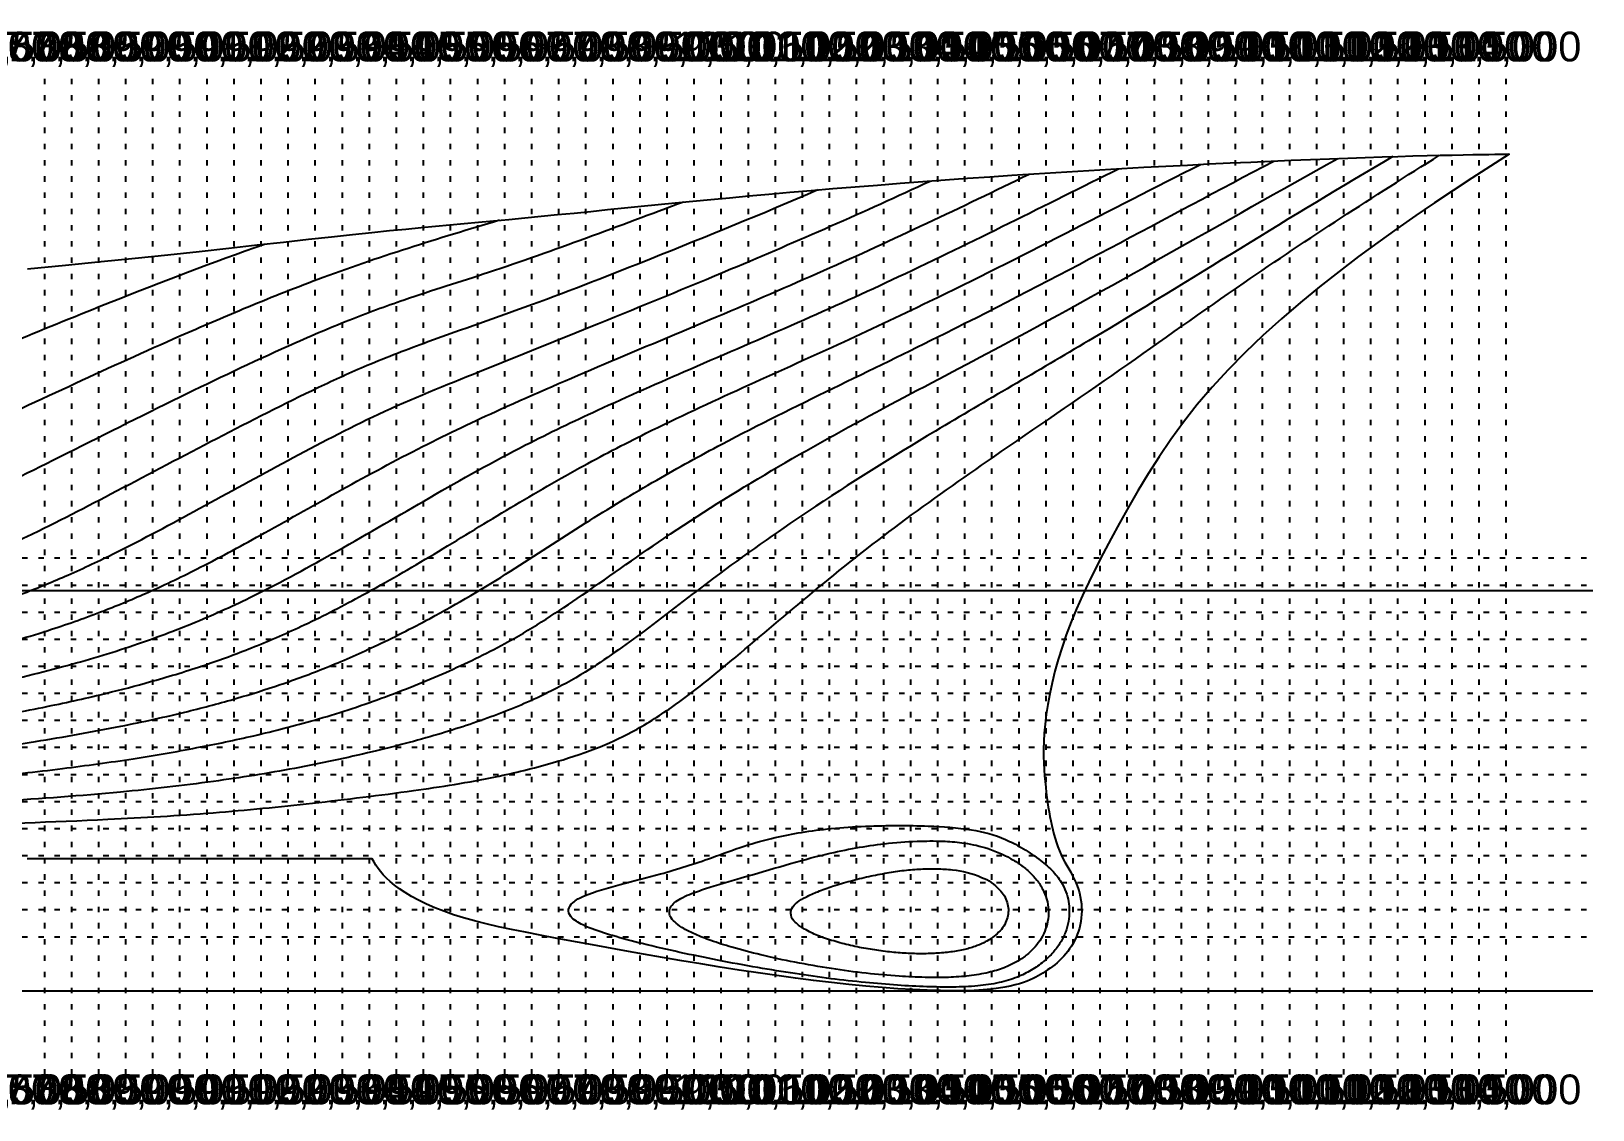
# Model space of a CAD drawing. Extents: x -15 to 144, y -25 to 18.
# Drawn here: x 86.75 to 115.6, y -2.2 to 17.73 of the extents above; entities that cross this region are included whole.
import ezdxf
from ezdxf.enums import TextEntityAlignment as Align

# ---------------------------------------------------------------- set-up
doc = ezdxf.new("R2010")
doc.units = 0
doc.linetypes.add('Dot_small', pattern=[0.2, 0, -0.2])
for name, color, linetype in [('bordas', 255, 'Continuous'), ('Linhas_de_Grid', 254, 'Dot_small'), ('Linhas_de_referencia', 1, 'Continuous'), ('Longitudinais', 30, 'Continuous')]:
    doc.layers.add(name, color=color, linetype=linetype)
doc.styles.get("Standard").update_dxf_attribs({"font": 'arial.ttf'})

msp = doc.modelspace()

# ---------------------------------------------------------------- linework, layer by layer
at = {"layer": 'bordas'}
for points in [[(86.681103, 13.344395, 0), (87.382488, 13.411412, 0), (88.043808, 13.476986, 0), (88.672864, 13.541398, 0), (89.275913, 13.604794, 0), (89.853031, 13.666776, 0), (90.402749, 13.726812, 0), (90.9236, 13.784369, 0), (91.414116, 13.838915, 0), (91.872827, 13.889918, 0), (92.298266, 13.936845, 0), (92.688963, 13.979164, 0), (93.044676, 14.01657, 0), (93.370056, 14.049661, 0), (93.670977, 14.079267, 0), (93.953317, 14.106214, 0), (94.22295, 14.131331, 0), (94.485753, 14.155443, 0), (94.7476, 14.179378, 0), (95.014369, 14.203965, 0), (95.290702, 14.22986, 0), (95.576318, 14.257048, 0), (95.869704, 14.285342, 0), (96.169345, 14.314556, 0), (96.473728, 14.344505, 0), (96.78134, 14.375002, 0), (97.090667, 14.405862, 0), (97.400195, 14.436898, 0), (97.709006, 14.467967, 0), (98.018564, 14.499093, 0), (98.330925, 14.530344, 0), (98.648149, 14.561786, 0), (98.972294, 14.593485, 0), (99.305417, 14.625509, 0), (99.649577, 14.657925, 0), (100.006831, 14.690799, 0), (100.37853, 14.724154, 0), (100.76319, 14.757843, 0), (101.158616, 14.791673, 0), (101.562616, 14.825453, 0), (101.972998, 14.858991, 0), (102.387568, 14.892094, 0), (102.804133, 14.924572, 0), (103.2205, 14.956232, 0), (103.634895, 14.986918, 0), (104.047213, 15.016609, 0), (104.457769, 15.045323, 0), (104.866878, 15.073074, 0), (105.274855, 15.099878, 0), (105.682013, 15.125751, 0), (106.088667, 15.150708, 0), (106.495132, 15.174765, 0), (106.901491, 15.197933, 0), (107.306905, 15.220201, 0), (107.710304, 15.241556, 0), (108.110617, 15.261982, 0), (108.506773, 15.281463, 0), (108.897703, 15.299987, 0), (109.282336, 15.317536, 0), (109.659602, 15.334098, 0), (110.028416, 15.349656, 0), (110.387644, 15.364195, 0), (110.736137, 15.377699, 0), (111.072743, 15.390152, 0), (111.396316, 15.401538, 0), (111.705705, 15.41184, 0), (111.999761, 15.421043, 0), (112.277335, 15.429131, 0), (112.53732, 15.436106, 0), (112.778777, 15.442045, 0), (113.00081, 15.447041, 0), (113.202523, 15.45119, 0), (113.383018, 15.454585, 0), (113.5414, 15.457322, 0), (113.676771, 15.459495, 0), (113.788236, 15.461198, 0), (113.875564, 15.462519, 0), (113.941189, 15.463511, 0), (113.988211, 15.464222, 0), (114.019732, 15.464698, 0), (114.038851, 15.464988, 0), (114.048669, 15.465136, 0), (114.052286, 15.465191, 0), (114.052803, 15.465199, 0), (113.710223, 15.243382, 0), (113.367171, 15.020118, 0), (113.023172, 14.793957, 0), (112.677755, 14.563452, 0), (112.330445, 14.327155, 0), (111.98077, 14.083618, 0), (111.628257, 13.831393, 0), (111.272433, 13.569031, 0), (110.913441, 13.295526, 0), (110.553894, 13.011632, 0), (110.197018, 12.718546, 0), (109.846042, 12.417465, 0), (109.504195, 12.109583, 0), (109.174704, 11.796097, 0), (108.860797, 11.478203, 0), (108.565703, 11.157098, 0), (108.29184, 10.83403, 0), (108.038396, 10.510456, 0), (107.803748, 10.18789, 0), (107.586274, 9.86784, 0), (107.384351, 9.551818, 0), (107.196357, 9.241336, 0), (107.020671, 8.937903, 0), (106.855669, 8.643031, 0), (106.700019, 8.357856, 0), (106.553542, 8.082013, 0), (106.416349, 7.814761, 0), (106.288552, 7.55536, 0), (106.170261, 7.303071, 0), (106.061587, 7.057152, 0), (105.962641, 6.816863, 0), (105.873535, 6.581465, 0), (105.794288, 6.350495, 0), (105.724567, 6.124605, 0), (105.663946, 5.904725, 0), (105.612, 5.691786, 0), (105.568303, 5.486717, 0), (105.532432, 5.290448, 0), (105.503961, 5.10391, 0), (105.482465, 4.928032, 0), (105.467463, 4.76345, 0), (105.458256, 4.609624, 0), (105.454087, 4.465717, 0), (105.454201, 4.330894, 0), (105.457842, 4.20432, 0), (105.464253, 4.085158, 0), (105.472679, 3.972574, 0), (105.482364, 3.865732, 0), (105.492694, 3.76384, 0), (105.503622, 3.66629, 0), (105.515242, 3.572513, 0), (105.527648, 3.481944, 0), (105.540936, 3.394018, 0), (105.5552, 3.308168, 0), (105.570534, 3.223828, 0), (105.587033, 3.140432, 0), (105.604802, 3.057561, 0), (105.623987, 2.975383, 0), (105.644747, 2.894212, 0), (105.667238, 2.814365, 0), (105.691618, 2.736155, 0), (105.718044, 2.659897, 0), (105.746675, 2.585907, 0), (105.777666, 2.514498, 0), (105.811022, 2.445848, 0), (105.846124, 2.379574, 0), (105.882202, 2.315157, 0), (105.918485, 2.252077, 0), (105.9542, 2.189815, 0), (105.988577, 2.12785, 0), (106.020844, 2.065662, 0), (106.050229, 2.002732, 0), (106.076095, 1.938668, 0), (106.09834, 1.873594, 0), (106.116996, 1.807763, 0), (106.132094, 1.741428, 0), (106.143669, 1.674841, 0), (106.15175, 1.608255, 0), (106.15637, 1.541923, 0), (106.157562, 1.476098, 0), (106.155367, 1.411009, 0), (106.149869, 1.346788, 0), (106.141163, 1.283547, 0), (106.129343, 1.221394, 0), (106.114502, 1.16044, 0), (106.096735, 1.100794, 0), (106.076136, 1.042565, 0), (106.052799, 0.985865, 0), (106.026831, 0.930794, 0), (105.998391, 0.877424, 0), (105.967653, 0.825817, 0), (105.93479, 0.776036, 0), (105.899973, 0.728144, 0), (105.863375, 0.682204, 0), (105.82517, 0.638279, 0), (105.78553, 0.596432, 0), (105.744635, 0.556693, 0), (105.702699, 0.51897, 0), (105.659942, 0.483134, 0), (105.616587, 0.449061, 0), (105.572853, 0.416623, 0), (105.528963, 0.385696, 0), (105.485136, 0.356152, 0), (105.441595, 0.327865, 0), (105.398329, 0.30071, 0), (105.354404, 0.274561, 0), (105.308655, 0.249293, 0), (105.259916, 0.224782, 0), (105.207023, 0.200902, 0), (105.14881, 0.177528, 0), (105.084112, 0.154535, 0), (105.011764, 0.131798, 0), (104.930532, 0.109306, 0), (104.838911, 0.087494, 0), (104.735328, 0.066914, 0), (104.618208, 0.048115, 0), (104.485979, 0.031647, 0), (104.337068, 0.018061, 0), (104.1699, 0.007906, 0), (103.982902, 0.001732, 0), (103.77503, 0, 0), (103.54736, 0.002816, 0), (103.301496, 0.010196, 0), (103.039043, 0.022157, 0), (102.761606, 0.038714, 0), (102.470789, 0.059885, 0), (102.168197, 0.085685, 0), (101.855435, 0.116132, 0), (101.534, 0.151178, 0), (101.204961, 0.190523, 0), (100.869278, 0.233807, 0), (100.527912, 0.280665, 0), (100.181824, 0.330736, 0), (99.831976, 0.383657, 0), (99.479327, 0.439065, 0), (99.124839, 0.496598, 0), (98.769666, 0.555865, 0), (98.41574, 0.616359, 0), (98.065185, 0.677545, 0), (97.720126, 0.738886, 0), (97.382686, 0.799847, 0), (97.054992, 0.859894, 0), (96.739167, 0.918489, 0), (96.437336, 0.975098, 0)], [(96.437336, 0.975098, 0), (96.151173, 1.029409, 0), (95.880545, 1.082, 0), (95.624869, 1.133676, 0), (95.383563, 1.18524, 0), (95.156043, 1.237494, 0), (94.941725, 1.291242, 0), (94.740027, 1.347287, 0), (94.550365, 1.406432, 0), (94.372286, 1.469215, 0), (94.20585, 1.535113, 0), (94.051247, 1.603341, 0), (93.908668, 1.673111, 0), (93.778304, 1.743635, 0), (93.660343, 1.814127, 0), (93.554978, 1.883799, 0), (93.462397, 1.951865, 0), (93.382489, 2.017718, 0), (93.313935, 2.081476, 0), (93.255112, 2.14344, 0), (93.204398, 2.203907, 0), (93.160172, 2.263177, 0), (93.120812, 2.321549, 0), (93.084695, 2.379323, 0), (93.0502, 2.436798, 0), (92.534957, 2.436873, 0), (92.01661, 2.436945, 0), (91.492055, 2.437013, 0), (90.958189, 2.437073, 0), (90.411907, 2.437125, 0), (89.850106, 2.437164, 0), (89.269681, 2.437189, 0), (88.66753, 2.437198, 0), (88.039772, 2.43719, 0), (87.379427, 2.437166, 0), (86.678742, 2.43713, 0)]]:
    msp.add_polyline3d(points, dxfattribs=at)
at = {"layer": 'Linhas_de_Grid'}
for p, q in [((87, -1.54652), (87, 17.011718)), ((87.5, -1.54652), (87.5, 17.011718)), ((88, -1.54652), (88, 17.011718)), ((88.5, -1.54652), (88.5, 17.011718)), ((89, -1.54652), (89, 17.011718)), ((89.5, -1.54652), (89.5, 17.011718)), ((90, -1.54652), (90, 17.011718)), ((90.5, -1.54652), (90.5, 17.011718)), ((91, -1.54652), (91, 17.011718)), ((91.5, -1.54652), (91.5, 17.011718)), ((92, -1.54652), (92, 17.011718)), ((92.5, -1.54652), (92.5, 17.011718)), ((93, -1.54652), (93, 17.011718)), ((93.5, -1.54652), (93.5, 17.011718)), ((94, -1.54652), (94, 17.011718)), ((94.5, -1.54652), (94.5, 17.011718)), ((95, -1.54652), (95, 17.011718)), ((95.5, -1.54652), (95.5, 17.011718)), ((96, -1.54652), (96, 17.011718)), ((96.5, -1.54652), (96.5, 17.011718)), ((97, -1.54652), (97, 17.011718)), ((97.5, -1.54652), (97.5, 17.011718)), ((98, -1.54652), (98, 17.011718)), ((98.5, -1.54652), (98.5, 17.011718)), ((99, -1.54652), (99, 17.011718)), ((99.5, -1.54652), (99.5, 17.011718)), ((100, -1.54652), (100, 17.011718)), ((100.5, -1.54652), (100.5, 17.011718)), ((101, -1.54652), (101, 17.011718)), ((101.5, -1.54652), (101.5, 17.011718)), ((102, -1.54652), (102, 17.011718)), ((102.5, -1.54652), (102.5, 17.011718)), ((103, -1.54652), (103, 17.011718)), ((103.5, -1.54652), (103.5, 17.011718)), ((104, -1.54652), (104, 17.011718)), ((104.5, -1.54652), (104.5, 17.011718)), ((105, -1.54652), (105, 17.011718)), ((105.5, -1.54652), (105.5, 17.011718)), ((106, -1.54652), (106, 17.011718)), ((106.5, -1.54652), (106.5, 17.011718)), ((107, -1.54652), (107, 17.011718)), ((107.5, -1.54652), (107.5, 17.011718)), ((108, -1.54652), (108, 17.011718)), ((108.5, -1.54652), (108.5, 17.011718)), ((109, -1.54652), (109, 17.011718)), ((109.5, -1.54652), (109.5, 17.011718)), ((110, -1.54652), (110, 17.011718)), ((110.5, -1.54652), (110.5, 17.011718)), ((111, -1.54652), (111, 17.011718)), ((111.5, -1.54652), (111.5, 17.011718)), ((112, -1.54652), (112, 17.011718)), ((112.5, -1.54652), (112.5, 17.011718)), ((113, -1.54652), (113, 17.011718)), ((113.5, -1.54652), (113.5, 17.011718)), ((114, -1.54652), (114, 17.011718)), ((-10.91692, 8), (115.599323, 8)), ((-10.91692, 7.5), (115.599323, 7.5)), ((-10.91692, 7), (115.599323, 7)), ((-10.91692, 6.5), (115.599323, 6.5)), ((-10.91692, 6), (115.599323, 6)), ((-10.91692, 5.5), (115.599323, 5.5)), ((-10.91692, 5), (115.599323, 5)), ((-10.91692, 4.5), (115.599323, 4.5)), ((-10.91692, 4), (115.599323, 4)), ((-10.91692, 3.5), (115.599323, 3.5)), ((-10.91692, 3), (115.599323, 3)), ((-10.91692, 2.5), (115.599323, 2.5)), ((-10.91692, 2), (115.599323, 2)), ((-10.91692, 1.5), (115.599323, 1.5)), ((-10.91692, 1), (115.599323, 1))]:
    msp.add_line(p, q, dxfattribs=at)
at = {"layer": 'Linhas_de_referencia'}
for p, q in [((-10.91692, 7.4), (115.599323, 7.4)), ((-10.91692, 0), (115.599323, 0))]:
    msp.add_line(p, q, dxfattribs=at)
at = {"layer": 'Longitudinais'}
for points, knots in [([(-8.157464, 6.979529), (-6.380149, 6.779212), (-3.797226, 6.528241), (-0.39808, 6.013115), (1.95129, 5.600715), (4.38589, 5.132122), (6.869752, 4.592299), (9.492436, 3.984849), (11.855727, 3.461185), (14.016918, 3.119621), (16.207219, 2.994014), (18.874203, 2.863711), (22.213619, 2.743425), (26.253961, 2.634499), (30.98318, 2.56086), (36.261134, 2.509829), (41.851868, 2.485304), (47.867105, 2.483047), (54.214103, 2.495893), (60.884262, 2.534365), (67.428842, 2.613351), (73.796017, 2.727574), (79.639162, 2.877765), (84.413848, 3.031147), (87.793544, 3.142795), (90.079036, 3.274648), (91.96009, 3.46392), (93.70065, 3.675541), (95.18196, 3.9064), (96.302164, 4.180816), (97.14843, 4.449876), (97.891939, 4.788727), (98.770293, 5.343583), (99.856614, 6.23791), (101.227247, 7.414222), (102.804408, 8.662886), (104.722568, 10.005615), (106.861644, 11.458981), (109.556892, 13.394725), (111.55002, 14.681241), (112.768417, 15.44179)], [0, 0, 0, 0, 0.042965134, 0.062293717, 0.08255231, 0.100249224, 0.12183255, 0.143594437, 0.164908045, 0.179956616, 0.19609332, 0.21754044, 0.244108295, 0.276334773, 0.314617052, 0.357698339, 0.403099975, 0.448887382, 0.502161143, 0.555537347, 0.609082198, 0.659346615, 0.708481276, 0.749463661, 0.774078034, 0.789686998, 0.804441723, 0.819468539, 0.8318073, 0.840401486, 0.847154728, 0.853098343, 0.859978627, 0.872040324, 0.886830264, 0.903388097, 0.92032094, 0.943048234, 0.965502519, 1, 1, 1, 1]), ([(111.908367, 15.418183), (110.014772, 14.315209), (107.245417, 12.543079), (103.58901, 10.445772), (101.266709, 8.999238), (99.48733, 7.740822), (98.153406, 6.700793), (97.144694, 5.964959), (96.21086, 5.449695), (95.300105, 5.067732), (94.217084, 4.711384), (92.984724, 4.392121), (91.602681, 4.095687), (90.050513, 3.848022), (88.241598, 3.644852), (85.831143, 3.470728), (82.509993, 3.286263), (78.506538, 3.090622), (74.037803, 2.915802), (69.455135, 2.775742), (64.380314, 2.658294), (58.969396, 2.575375), (53.256736, 2.53253), (47.548852, 2.516212), (41.851881, 2.519992), (36.261006, 2.558347), (31.190249, 2.633501), (26.842874, 2.736363), (23.327539, 2.864259), (20.199842, 3.026297), (17.535797, 3.200217), (15.32548, 3.385316), (13.615125, 3.562246), (11.742303, 3.868497), (9.329328, 4.31116), (6.298636, 4.925161), (3.332857, 5.47726), (0.637557, 5.937524), (-3.059114, 6.514552), (-5.981696, 6.794206), (-8.117289, 7.004504)], [0, 0, 0, 0, 0.053227547, 0.079828984, 0.102379405, 0.119663923, 0.132728944, 0.143492928, 0.149940644, 0.158577167, 0.167449237, 0.177607705, 0.189488644, 0.201773151, 0.215764312, 0.233696304, 0.260467477, 0.296563999, 0.331057279, 0.369097603, 0.407931089, 0.454359475, 0.500546281, 0.546698228, 0.593008437, 0.638929441, 0.682506127, 0.716192953, 0.744557146, 0.767949979, 0.792266904, 0.8094001, 0.821831353, 0.83402074, 0.855477767, 0.881430485, 0.90912589, 0.928753701, 0.94784766, 1, 1, 1, 1]), ([(-8.064817, 7.035064), (-6.238898, 6.854285), (-3.527356, 6.635983), (0.591068, 6.061707), (4.258617, 5.462436), (8.240297, 4.77998), (11.463465, 4.240182), (13.982757, 3.859105), (16.206104, 3.610195), (18.871696, 3.349161), (21.927673, 3.114659), (25.070903, 2.939304), (28.264297, 2.811721), (31.935295, 2.706355), (36.51833, 2.617337), (41.851683, 2.566974), (47.548811, 2.56068), (53.256843, 2.582275), (58.969928, 2.640785), (64.538106, 2.759187), (69.800065, 2.931921), (74.419639, 3.136642), (78.342116, 3.355041), (81.435076, 3.564123), (83.870537, 3.754433), (85.738378, 3.925287), (87.276735, 4.095604), (88.596142, 4.277041), (89.776035, 4.479763), (90.893256, 4.713224), (92.033763, 5.004324), (93.218622, 5.390351), (94.392732, 5.86483), (95.620129, 6.448998), (96.950466, 7.309663), (98.536629, 8.45634), (100.422771, 9.634394), (102.471966, 10.765632), (106.005223, 12.60174), (108.770817, 14.201841), (110.887055, 15.383282)], [0, 0, 0, 0, 0.045099998, 0.06680882, 0.102161678, 0.136420912, 0.166077753, 0.182470072, 0.199028175, 0.221042301, 0.248286846, 0.27433976, 0.29839894, 0.32682106, 0.364581503, 0.411039384, 0.457889596, 0.504579766, 0.55130691, 0.598282759, 0.64143836, 0.680678144, 0.711914399, 0.737979711, 0.756852596, 0.771942063, 0.784072739, 0.794882938, 0.804664306, 0.813481743, 0.822925259, 0.833575871, 0.844075954, 0.854031585, 0.866932624, 0.882914636, 0.902156066, 0.921525272, 0.940425209, 1, 1, 1, 1]), ([(-8.001408, 7.071747), (-5.904768, 6.885668), (-3.022434, 6.659824), (1.111352, 6.09427), (4.66974, 5.553195), (8.868688, 4.921688), (12.719011, 4.334922), (15.950744, 3.919506), (18.64194, 3.618865), (21.210253, 3.375218), (23.582541, 3.195779), (25.849802, 3.058355), (28.158134, 2.947394), (30.670365, 2.852189), (33.34581, 2.772531), (36.129971, 2.709534), (38.972085, 2.664548), (42.152916, 2.634089), (45.966527, 2.620589), (50.404306, 2.630535), (54.833862, 2.664641), (58.794564, 2.72632), (62.294355, 2.811428), (65.810002, 2.932946), (69.311302, 3.086864), (72.776521, 3.278994), (75.829587, 3.478804), (78.576823, 3.690453), (80.945975, 3.899882), (83.063546, 4.11388), (84.996561, 4.340704), (86.749914, 4.586659), (88.29824, 4.858965), (89.53832, 5.129835), (90.518734, 5.391694), (91.370336, 5.657597), (92.219492, 5.972506), (93.145259, 6.378991), (94.293574, 6.960028), (95.591308, 7.727624), (96.953992, 8.633827), (98.254295, 9.421067), (99.774004, 10.259274), (101.561332, 11.139045), (104.999945, 12.801642), (107.683867, 14.269707), (109.705508, 15.336035)], [0, 0, 0, 0, 0.052391911, 0.071861011, 0.103792903, 0.141935058, 0.177502659, 0.200679571, 0.222994705, 0.244868716, 0.264856311, 0.282177805, 0.30137616, 0.322351278, 0.344721794, 0.367965726, 0.391634264, 0.415433939, 0.447101977, 0.486508313, 0.525841007, 0.557302323, 0.585054733, 0.612935791, 0.644814979, 0.672244722, 0.69927603, 0.720935111, 0.74079086, 0.758440753, 0.773885079, 0.789206592, 0.802484104, 0.812986242, 0.820773826, 0.827722619, 0.835173133, 0.843295367, 0.852865916, 0.867170911, 0.880775359, 0.89357322, 0.904977006, 0.923942985, 0.943118632, 1, 1, 1, 1]), ([(-7.932493, 7.115168), (-5.644019, 6.933681), (-1.788277, 6.635148), (3.92509, 5.8139), (9.250445, 5.088477), (14.270645, 4.395581), (18.282092, 3.904045), (21.210057, 3.594746), (23.582163, 3.388604), (25.84938, 3.228684), (28.157861, 3.097579), (30.670112, 2.983783), (33.345621, 2.887538), (36.129848, 2.810637), (38.971838, 2.755061), (42.152846, 2.716759), (45.651389, 2.700104), (49.458237, 2.706835), (53.097046, 2.732545), (56.576613, 2.782585), (59.906513, 2.857784), (63.264009, 2.977078), (66.673272, 3.137056), (70.103782, 3.344686), (73.307183, 3.5809), (76.307185, 3.838768), (79.049372, 4.109959), (81.686713, 4.412099), (83.932021, 4.710944), (85.718787, 4.995532), (87.076055, 5.254112), (88.143156, 5.493642), (89.109764, 5.750658), (89.992923, 6.023129), (90.906936, 6.363053), (91.865287, 6.78273), (92.97125, 7.356709), (94.210777, 8.073596), (95.525242, 8.887271), (96.823429, 9.644755), (98.279721, 10.403481), (99.881461, 11.145625), (101.635124, 11.932527), (104.474839, 13.264577), (106.68018, 14.429037), (108.351952, 15.27385)], [0, 0, 0, 0, 0.057908747, 0.0974433, 0.145505145, 0.193454877, 0.225223519, 0.247414397, 0.267690893, 0.285258829, 0.304726806, 0.325993402, 0.348672296, 0.372234732, 0.396226174, 0.420349586, 0.452447583, 0.484445226, 0.516341885, 0.544209932, 0.572189609, 0.600325287, 0.628925475, 0.65825018, 0.686982798, 0.709920824, 0.734177016, 0.756464601, 0.776856185, 0.791287299, 0.802079583, 0.811694541, 0.818858321, 0.827291411, 0.83499038, 0.843431372, 0.853658583, 0.866393266, 0.879528555, 0.892640299, 0.904285571, 0.920915473, 0.937147282, 0.952755701, 1, 1, 1, 1]), ([(-7.860182, 7.176621), (-5.596766, 6.998236), (-1.547644, 6.711577), (4.361636, 5.916021), (9.906968, 5.22416), (14.710575, 4.601175), (18.502305, 4.134874), (21.210384, 3.829206), (23.58186, 3.600903), (25.849083, 3.420369), (28.157561, 3.270378), (30.669866, 3.138246), (33.345557, 3.025275), (36.129844, 2.93405), (38.971905, 2.867423), (41.836245, 2.825476), (44.703057, 2.804677), (47.563152, 2.802258), (50.413601, 2.814879), (53.256643, 2.843162), (56.098984, 2.892559), (58.949506, 2.966298), (61.652576, 3.072018), (64.182126, 3.198855), (66.544656, 3.34719), (69.024492, 3.526853), (71.543523, 3.742497), (74.064444, 3.985002), (76.427145, 4.239304), (78.661685, 4.501286), (80.704853, 4.767972), (82.516773, 5.029872), (84.208664, 5.306956), (85.794576, 5.61223), (87.291036, 5.964791), (88.605671, 6.358119), (89.779734, 6.797303), (91.042697, 7.372453), (92.475773, 8.16028), (94.128718, 9.131832), (95.716186, 10.022644), (97.32893, 10.793118), (99.009756, 11.533352), (100.876619, 12.329016), (103.530527, 13.531638), (105.487384, 14.523623), (106.839261, 15.194385)], [0, 0, 0, 0, 0.058123702, 0.103820839, 0.152543997, 0.201165775, 0.227779169, 0.250314203, 0.270908437, 0.28875018, 0.308518644, 0.330110465, 0.353133557, 0.377051418, 0.401403048, 0.425887428, 0.450363335, 0.474771834, 0.49908223, 0.52331328, 0.547533701, 0.571837453, 0.596287158, 0.616762508, 0.636653513, 0.656862172, 0.680397318, 0.701354371, 0.721673191, 0.741210883, 0.758929504, 0.774403253, 0.788064737, 0.802801577, 0.81573006, 0.827393679, 0.837889634, 0.847785166, 0.862882256, 0.879717312, 0.896870086, 0.90943704, 0.925444079, 0.943871406, 0.961371879, 1, 1, 1, 1]), ([(-7.789385, 7.317849), (-6.302104, 7.159398), (-3.976412, 7.000741), (0.042866, 6.629298), (4.676112, 6.064563), (10.550502, 5.37594), (15.94007, 4.713764), (19.983705, 4.220765), (22.619473, 3.932302), (24.9202, 3.713454), (27.416869, 3.515981), (30.28634, 3.33737), (33.212875, 3.192782), (36.129681, 3.081756), (38.971796, 3.003713), (41.836214, 2.954222), (44.703079, 2.929586), (47.563157, 2.927062), (50.413678, 2.943501), (53.25679, 2.979916), (55.939779, 3.039471), (58.470462, 3.11924), (60.693113, 3.220721), (62.927164, 3.34601), (65.129913, 3.50063), (67.495192, 3.695398), (69.880304, 3.922743), (72.3199, 4.185629), (74.861773, 4.479722), (77.398922, 4.803305), (79.873017, 5.15246), (82.103411, 5.505848), (84.084038, 5.879803), (85.72985, 6.259528), (87.036905, 6.640688), (88.052797, 7.000997), (88.970766, 7.383353), (89.964334, 7.86117), (91.149557, 8.506675), (92.503759, 9.276491), (93.947614, 10.058845), (95.564944, 10.826217), (97.387386, 11.607599), (99.383946, 12.442636), (102.020345, 13.57329), (103.929856, 14.478516), (105.184914, 15.093969)], [0, 0, 0, 0, 0.03888963, 0.060623619, 0.104970314, 0.1602619, 0.214461128, 0.246193124, 0.266202906, 0.283420883, 0.306297849, 0.331336286, 0.358188216, 0.382499128, 0.407248897, 0.432132107, 0.457005846, 0.481810786, 0.506516232, 0.531141841, 0.555758362, 0.57631058, 0.596989082, 0.613623991, 0.634503412, 0.654420863, 0.675345357, 0.696812958, 0.71822979, 0.741898721, 0.763326732, 0.783210658, 0.80062575, 0.81574025, 0.82712354, 0.836005508, 0.843764144, 0.852974353, 0.864664111, 0.878857754, 0.893491117, 0.907356371, 0.925400459, 0.945055968, 0.963643949, 1, 1, 1, 1]), ([(101.284364, 14.802187), (100.265102, 14.359186), (98.504494, 13.644586), (96.105258, 12.699608), (94.337633, 12.094778), (93.019533, 11.594643), (91.718915, 10.996442), (90.181889, 10.208307), (88.39699, 9.267937), (86.954572, 8.512829), (85.826948, 8.004286), (84.967159, 7.662796), (84.107655, 7.361491), (83.209516, 7.084901), (82.235555, 6.823161), (81.151184, 6.565202), (79.828534, 6.284245), (78.158677, 5.969677), (76.11556, 5.630681), (73.846903, 5.28861), (71.463235, 4.957208), (69.043942, 4.638519), (66.61182, 4.344265), (64.210102, 4.081726), (61.654971, 3.842037), (59.108797, 3.651875), (56.572831, 3.505392), (54.203517, 3.408505), (51.678345, 3.334567), (48.989886, 3.287773), (46.134305, 3.269134), (43.270008, 3.282105), (40.560534, 3.326072), (38.014781, 3.397012), (35.65112, 3.4904), (33.324655, 3.608451), (31.072371, 3.745409), (28.936181, 3.901333), (26.827131, 4.078325), (24.347561, 4.31445), (21.149988, 4.676541), (16.693588, 5.230648), (11.713819, 5.792485), (6.66831, 6.318125), (2.741847, 6.750397), (-0.33023, 7.109487), (-2.424501, 7.368259), (-3.950132, 7.593978), (-5.018519, 7.800623), (-6.31438, 8.133446), (-7.254216, 8.541246), (-7.87987, 8.888527)], [0, 0, 0, 0, 0.029895813, 0.051127261, 0.069355969, 0.080171615, 0.089032301, 0.10785588, 0.126638897, 0.143327515, 0.151645883, 0.159908766, 0.16820912, 0.176144805, 0.185188161, 0.195340271, 0.206129826, 0.221571206, 0.241044902, 0.261854708, 0.283296127, 0.30579621, 0.327510833, 0.349209693, 0.370798081, 0.396558038, 0.4179033, 0.43914019, 0.46035733, 0.485872456, 0.511484343, 0.53718878, 0.56293731, 0.584392772, 0.605709372, 0.626581711, 0.647067114, 0.666419254, 0.68420928, 0.704010961, 0.73343355, 0.770788101, 0.824837053, 0.868264302, 0.90727553, 0.931119674, 0.951481896, 0.964053573, 0.972603167, 0.980754416, 1, 1, 1, 1]), ([(-7.741677, 7.701674), (-7.117983, 7.580472), (-5.698979, 7.36675), (-2.616173, 7.06428), (1.646505, 6.63796), (7.517535, 5.961482), (13.373126, 5.310694), (18.957913, 4.623322), (22.832996, 4.170041), (25.848826, 3.882565), (28.157007, 3.694282), (30.669525, 3.526342), (33.345109, 3.378337), (36.129432, 3.256994), (38.971636, 3.16721), (41.83599, 3.110348), (44.70293, 3.082708), (47.563233, 3.081787), (50.413863, 3.104971), (53.098496, 3.151147), (55.623315, 3.221629), (57.99608, 3.312104), (60.538523, 3.450534), (63.252453, 3.641814), (66.286441, 3.913622), (69.472336, 4.257732), (72.780726, 4.662059), (75.855865, 5.075107), (78.507773, 5.467811), (80.58005, 5.816085), (82.111264, 6.109045), (83.270393, 6.360858), (84.216215, 6.591247), (85.087098, 6.83235), (85.881036, 7.081873), (86.655908, 7.358908), (87.458313, 7.68881), (88.543406, 8.200686), (89.887374, 8.927579), (91.494428, 9.80525), (93.194382, 10.710914), (95.139779, 11.48873), (97.316177, 12.36483), (100.105402, 13.506591), (102.14271, 14.398822), (103.358283, 14.966435)], [0, 0, 0, 0, 0.016812404, 0.037956852, 0.081959458, 0.13019684, 0.194346989, 0.237876837, 0.279111654, 0.297584962, 0.318049973, 0.340397306, 0.364220016, 0.388963263, 0.414150717, 0.439472151, 0.464782908, 0.490023393, 0.515163141, 0.540223104, 0.561084939, 0.582005024, 0.603059686, 0.628460365, 0.654001086, 0.683669375, 0.713263706, 0.742202565, 0.765776989, 0.784204345, 0.797812805, 0.807029058, 0.815591632, 0.823570595, 0.830937383, 0.837615403, 0.845341253, 0.853890858, 0.869345215, 0.885763653, 0.90237828, 0.920251931, 0.94114622, 0.964499948, 1, 1, 1, 1]), ([(98.803313, 14.57696), (97.60515, 14.135094), (95.902361, 13.476983), (93.811463, 12.836422), (92.577515, 12.384686), (91.196171, 11.787671), (89.414867, 10.939785), (87.384218, 9.911769), (85.637305, 9.047549), (84.2713, 8.44313), (83.198265, 8.019366), (82.149682, 7.661235), (81.140316, 7.351322), (80.125627, 7.078094), (79.063631, 6.81914), (77.869942, 6.557993), (76.532402, 6.293751), (74.905391, 6.001765), (72.881861, 5.671984), (70.375032, 5.301967), (67.593099, 4.919726), (64.69258, 4.560048), (61.973812, 4.264369), (59.424857, 4.029274), (57.046687, 3.859872), (54.52008, 3.714142), (51.836862, 3.608605), (48.990192, 3.541292), (46.134435, 3.513029), (43.269973, 3.523753), (40.560414, 3.572037), (38.014581, 3.651725), (35.800271, 3.751245), (33.622699, 3.871264), (31.519558, 4.015809), (29.234035, 4.196697), (26.975608, 4.39853), (24.509478, 4.658331), (21.799691, 4.968794), (18.614228, 5.371242), (14.972652, 5.789801), (11.166719, 6.19636), (7.567459, 6.561714), (4.836269, 6.857624), (2.89704, 7.101059), (1.521877, 7.292146), (0.227363, 7.498581), (-1.055292, 7.743253), (-2.205162, 8.018719), (-3.221521, 8.341867), (-4.132521, 8.707501), (-5.043512, 9.152117), (-6.434618, 9.916084), (-7.500829, 10.566566), (-8.264756, 11.035685)], [0, 0, 0, 0, 0.034905388, 0.049824747, 0.059733632, 0.070788635, 0.090924033, 0.113633126, 0.132981397, 0.144153292, 0.154442873, 0.164492144, 0.174418198, 0.183286705, 0.19319889, 0.204282675, 0.216667576, 0.23045045, 0.249441701, 0.272681951, 0.299684082, 0.326163485, 0.352535387, 0.374401999, 0.396096722, 0.417674152, 0.443546604, 0.469460994, 0.49547072, 0.52157353, 0.547721864, 0.569511641, 0.591163017, 0.608282821, 0.629095762, 0.648759945, 0.670922889, 0.691044763, 0.716511525, 0.745444059, 0.778768817, 0.816661718, 0.850021341, 0.877615566, 0.891716712, 0.903420463, 0.91554735, 0.927529609, 0.939089383, 0.947829692, 0.956643753, 0.965889488, 0.97550225, 1, 1, 1, 1]), ([(95.399647, 14.240231), (94.272705, 13.904898), (92.676663, 13.411645), (90.732572, 12.630401), (89.239593, 11.989543), (87.548829, 11.217418), (85.587016, 10.298435), (83.829968, 9.489188), (82.354289, 8.865534), (81.133016, 8.399442), (79.952325, 7.991886), (78.755946, 7.627008), (77.634156, 7.317835), (76.528577, 7.04473), (75.379178, 6.783763), (74.096855, 6.519986), (72.66485, 6.253467), (71.080427, 5.984264), (69.25046, 5.697046), (67.264137, 5.408051), (65.054577, 5.113734), (62.928511, 4.852186), (60.69487, 4.605543), (58.472287, 4.395191), (55.942223, 4.191635), (53.258677, 4.035972), (50.415029, 3.916338), (47.563799, 3.854002), (44.703144, 3.839055), (41.995023, 3.869878), (39.445252, 3.936662), (37.066812, 4.037577), (34.566943, 4.184674), (31.989047, 4.368964), (29.211554, 4.615567), (26.241265, 4.914967), (22.985381, 5.29269), (19.085962, 5.779383), (14.897651, 6.245837), (10.646266, 6.688459), (7.576975, 7.015837), (5.540441, 7.291512), (4.34902, 7.47992), (3.237013, 7.689549), (2.128779, 7.941766), (1.108997, 8.229622), (0.213123, 8.533854), (-0.608589, 8.858855), (-1.467072, 9.237044), (-2.435068, 9.68292), (-3.750425, 10.318324), (-4.717727, 10.848544), (-5.328884, 11.207325)], [0, 0, 0, 0, 0.034188206, 0.048449543, 0.060863505, 0.081390746, 0.102449567, 0.123812228, 0.137584538, 0.148988326, 0.161786876, 0.17386466, 0.185325937, 0.195591314, 0.20694824, 0.219566712, 0.233628702, 0.24926682, 0.266255448, 0.287450232, 0.307580274, 0.331021688, 0.349685819, 0.372868563, 0.395883267, 0.423429347, 0.450962858, 0.478571771, 0.50628499, 0.534075145, 0.557256659, 0.580389397, 0.603238665, 0.630011446, 0.655476726, 0.684251579, 0.716746696, 0.750705392, 0.798425582, 0.839183244, 0.874903138, 0.888094406, 0.898889655, 0.909945762, 0.920967451, 0.931898058, 0.940717795, 0.948444647, 0.957564251, 0.967970072, 0.97940906, 1, 1, 1, 1]), ([(-1.277946, 11.001558), (0.070473, 10.425992), (2.030822, 9.651156), (4.301082, 8.718038), (5.561951, 8.321435), (6.5304, 8.070556), (7.472223, 7.868511), (8.441519, 7.688464), (9.507129, 7.516319), (10.751723, 7.334673), (12.602999, 7.09272), (15.500595, 6.755496), (19.510963, 6.322085), (23.959936, 5.791108), (28.008821, 5.332928), (31.527264, 4.975113), (34.427544, 4.735623), (37.066408, 4.552427), (39.445052, 4.437023), (41.994797, 4.356469), (44.703125, 4.32052), (47.564022, 4.341106), (50.415574, 4.414133), (53.259143, 4.55656), (56.102689, 4.745734), (58.953362, 5.002977), (61.693934, 5.301075), (64.195013, 5.618233), (66.301869, 5.919599), (68.087174, 6.201714), (69.621762, 6.468622), (71.008856, 6.733704), (72.285336, 7.001146), (73.525233, 7.282644), (74.7991, 7.605571), (76.082037, 7.962839), (77.376795, 8.363651), (78.637808, 8.797865), (80.149358, 9.369561), (81.922972, 10.112766), (84.099583, 11.040452), (86.218832, 11.919303), (88.567411, 12.877442), (90.108765, 13.467582), (91.060413, 13.799583)], [0, 0, 0, 0, 0.046523135, 0.066990506, 0.077841387, 0.088459127, 0.098737109, 0.108415745, 0.119756393, 0.133001533, 0.148346584, 0.179027057, 0.22561164, 0.276403493, 0.321269277, 0.354969001, 0.388673503, 0.413655147, 0.438940651, 0.464273865, 0.494641398, 0.524924306, 0.555096344, 0.585191156, 0.615305756, 0.645564413, 0.676052289, 0.702818438, 0.72559681, 0.743614759, 0.760198914, 0.775046354, 0.788440671, 0.801606395, 0.815409211, 0.830158461, 0.843877277, 0.858431024, 0.872493384, 0.895171813, 0.919474383, 0.947611636, 0.968006084, 1, 1, 1, 1]), ([(104.122465, 2.974974), (103.858229, 3.018096), (103.405377, 3.047665), (102.751713, 3.058524), (102.152304, 3.047224), (101.556135, 3.007498), (100.999293, 2.937193), (100.461817, 2.832594), (99.905789, 2.678045), (99.212263, 2.413468), (98.443682, 2.167959), (97.661425, 1.98124), (97.087839, 1.813406), (96.774803, 1.664323), (96.653298, 1.507805), (96.709226, 1.365425), (96.857059, 1.256199), (97.114022, 1.135327), (97.527057, 1.005452), (98.085343, 0.856991), (98.733267, 0.708762), (99.445963, 0.562491), (100.154597, 0.429259), (100.855108, 0.317182), (101.516178, 0.222448), (102.147457, 0.151797), (102.738153, 0.101911), (103.277339, 0.073216), (103.772503, 0.064871), (104.218771, 0.082713), (104.620223, 0.139387), (104.952904, 0.237605), (105.227214, 0.374054), (105.450915, 0.529008), (105.632227, 0.700615), (105.768203, 0.885896), (105.864463, 1.076809), (105.917588, 1.277968), (105.934983, 1.469628), (105.91759, 1.654057), (105.871292, 1.83435), (105.774837, 2.032465), (105.606633, 2.242673), (105.350704, 2.452601), (105.062036, 2.643204), (104.656408, 2.853884), (104.339377, 2.943194), (104.122465, 2.974974)], [0, 0, 0, 0, 0.039167734, 0.066374683, 0.095769529, 0.126941051, 0.153846394, 0.177905385, 0.207100846, 0.238251658, 0.286690989, 0.324720163, 0.358830925, 0.370342407, 0.377343673, 0.383902855, 0.390646408, 0.403713034, 0.425649489, 0.453629595, 0.488497612, 0.522927095, 0.560187991, 0.594090757, 0.626830372, 0.657997592, 0.68711363, 0.713646255, 0.73707478, 0.759657597, 0.779006997, 0.796262917, 0.810221887, 0.823698956, 0.836010914, 0.846590834, 0.857209871, 0.867149741, 0.876837838, 0.885261473, 0.894162629, 0.903961434, 0.917302934, 0.933282905, 0.952173574, 0.967945783, 1, 1, 1, 1]), ([(104.367559, 2.646322), (104.229236, 2.68976), (103.9706, 2.740124), (103.550444, 2.77167), (103.072938, 2.768944), (102.538519, 2.726511), (101.979002, 2.643992), (101.365892, 2.516751), (100.660441, 2.319593), (99.918207, 2.100086), (99.324777, 1.930829), (98.952592, 1.802138), (98.758822, 1.715987), (98.636711, 1.636564), (98.555143, 1.548457), (98.529449, 1.441241), (98.574919, 1.334744), (98.671571, 1.237402), (98.820727, 1.135692), (99.037767, 1.031114), (99.334937, 0.915313), (99.74055, 0.789002), (100.258943, 0.653185), (100.872658, 0.519994), (101.523205, 0.408488), (102.165156, 0.319763), (102.741782, 0.269101), (103.247933, 0.245411), (103.680118, 0.243493), (104.07299, 0.270882), (104.418985, 0.32732), (104.704572, 0.412016), (104.930161, 0.51711), (105.113392, 0.634925), (105.266023, 0.769329), (105.39096, 0.925472), (105.478186, 1.093857), (105.536016, 1.284781), (105.551885, 1.488028), (105.521492, 1.691723), (105.441837, 1.878986), (105.338783, 2.043819), (105.196465, 2.195996), (105.036259, 2.330249), (104.763451, 2.500527), (104.536643, 2.598319), (104.367559, 2.646322)], [0, 0, 0, 0, 0.027502153, 0.050002026, 0.079996389, 0.118211829, 0.151843137, 0.187454297, 0.237210044, 0.291015806, 0.334742971, 0.354448893, 0.365904696, 0.374947572, 0.382039989, 0.388208071, 0.394767835, 0.403012009, 0.414103961, 0.428969175, 0.448714149, 0.474732061, 0.509681104, 0.550572312, 0.594076885, 0.635169655, 0.673767533, 0.704102411, 0.731533846, 0.755898369, 0.778912149, 0.798001574, 0.812367261, 0.826043649, 0.839300269, 0.850935123, 0.863714881, 0.87518871, 0.888601192, 0.902169803, 0.913925191, 0.927002094, 0.939015091, 0.953274378, 0.96667324, 1, 1, 1, 1]), ([(104.309642, 2.097239), (104.138118, 2.173033), (103.861242, 2.235262), (103.481102, 2.258606), (103.184091, 2.252881), (102.875669, 2.228797), (102.554136, 2.179319), (102.220503, 2.116496), (101.885341, 2.033112), (101.570711, 1.938937), (101.295442, 1.842676), (101.075187, 1.74175), (100.90705, 1.649321), (100.791979, 1.535465), (100.77142, 1.383063), (100.876018, 1.241444), (101.051308, 1.127883), (101.291307, 1.01061), (101.578104, 0.917893), (101.890051, 0.832762), (102.210394, 0.772434), (102.528732, 0.72506), (102.83828, 0.695442), (103.137755, 0.682833), (103.426176, 0.68748), (103.702933, 0.711139), (103.957584, 0.749879), (104.173555, 0.809848), (104.335498, 0.880179), (104.465143, 0.948714), (104.572902, 1.03303), (104.680268, 1.130465), (104.753202, 1.254881), (104.797603, 1.383172), (104.808217, 1.510704), (104.78397, 1.636296), (104.73385, 1.762876), (104.57914, 1.932747), (104.442112, 2.052249), (104.309642, 2.097239)], [0, 0, 0, 0, 0.060874392, 0.091801897, 0.124072654, 0.157733433, 0.192709436, 0.230122061, 0.268460419, 0.305326482, 0.337235836, 0.36351025, 0.384141269, 0.400171177, 0.414104795, 0.430471923, 0.453792414, 0.482847409, 0.516968808, 0.552081463, 0.58825522, 0.62325176, 0.657070202, 0.689657557, 0.720993617, 0.751104571, 0.780198577, 0.804901323, 0.823909253, 0.837816377, 0.852516824, 0.868463142, 0.884748052, 0.899006056, 0.912480809, 0.92594008, 0.940474948, 0.95626429, 1, 1, 1, 1])]:
    msp.add_open_spline(points, degree=3, knots=knots, dxfattribs=at)

# ---------------------------------------------------------------- texts
at = {"layer": 'Linhas_de_Grid'}
for s, p in [('86,000', (86, 17.011718)), ('86,500', (86.5, 17.011718)), ('87,000', (87, 17.011718)), ('87,500', (87.5, 17.011718)), ('88,000', (88, 17.011718)), ('88,500', (88.5, 17.011718)), ('89,000', (89, 17.011718)), ('89,500', (89.5, 17.011718)), ('90,000', (90, 17.011718)), ('90,500', (90.5, 17.011718)), ('91,000', (91, 17.011718)), ('91,500', (91.5, 17.011718)), ('92,000', (92, 17.011718)), ('92,500', (92.5, 17.011718)), ('93,000', (93, 17.011718)), ('93,500', (93.5, 17.011718)), ('94,000', (94, 17.011718)), ('94,500', (94.5, 17.011718)), ('95,000', (95, 17.011718)), ('95,500', (95.5, 17.011718)), ('96,000', (96, 17.011718)), ('96,500', (96.5, 17.011718)), ('97,000', (97, 17.011718)), ('97,500', (97.5, 17.011718)), ('98,000', (98, 17.011718)), ('98,500', (98.5, 17.011718)), ('99,000', (99, 17.011718)), ('99,500', (99.5, 17.011718)), ('100,000', (100, 17.011718)), ('100,500', (100.5, 17.011718)), ('101,000', (101, 17.011718)), ('101,500', (101.5, 17.011718)), ('102,000', (102, 17.011718)), ('102,500', (102.5, 17.011718)), ('103,000', (103, 17.011718)), ('103,500', (103.5, 17.011718)), ('104,000', (104, 17.011718)), ('104,500', (104.5, 17.011718)), ('105,000', (105, 17.011718)), ('105,500', (105.5, 17.011718)), ('106,000', (106, 17.011718)), ('106,500', (106.5, 17.011718)), ('107,000', (107, 17.011718)), ('107,500', (107.5, 17.011718)), ('108,000', (108, 17.011718)), ('108,500', (108.5, 17.011718)), ('109,000', (109, 17.011718)), ('109,500', (109.5, 17.011718)), ('110,000', (110, 17.011718)), ('110,500', (110.5, 17.011718)), ('111,000', (111, 17.011718)), ('111,500', (111.5, 17.011718)), ('112,000', (112, 17.011718)), ('112,500', (112.5, 17.011718)), ('113,000', (113, 17.011718)), ('113,500', (113.5, 17.011718)), ('114,000', (114, 17.011718))]:
    msp.add_text(s, height=0.55, dxfattribs=at).set_placement(p, align=Align.BOTTOM_CENTER)
for s, p in [('86,000', (86, -1.54652)), ('86,500', (86.5, -1.54652)), ('87,000', (87, -1.54652)), ('87,500', (87.5, -1.54652)), ('88,000', (88, -1.54652)), ('88,500', (88.5, -1.54652)), ('89,000', (89, -1.54652)), ('89,500', (89.5, -1.54652)), ('90,000', (90, -1.54652)), ('90,500', (90.5, -1.54652)), ('91,000', (91, -1.54652)), ('91,500', (91.5, -1.54652)), ('92,000', (92, -1.54652)), ('92,500', (92.5, -1.54652)), ('93,000', (93, -1.54652)), ('93,500', (93.5, -1.54652)), ('94,000', (94, -1.54652)), ('94,500', (94.5, -1.54652)), ('95,000', (95, -1.54652)), ('95,500', (95.5, -1.54652)), ('96,000', (96, -1.54652)), ('96,500', (96.5, -1.54652)), ('97,000', (97, -1.54652)), ('97,500', (97.5, -1.54652)), ('98,000', (98, -1.54652)), ('98,500', (98.5, -1.54652)), ('99,000', (99, -1.54652)), ('99,500', (99.5, -1.54652)), ('100,000', (100, -1.54652)), ('100,500', (100.5, -1.54652)), ('101,000', (101, -1.54652)), ('101,500', (101.5, -1.54652)), ('102,000', (102, -1.54652)), ('102,500', (102.5, -1.54652)), ('103,000', (103, -1.54652)), ('103,500', (103.5, -1.54652)), ('104,000', (104, -1.54652)), ('104,500', (104.5, -1.54652)), ('105,000', (105, -1.54652)), ('105,500', (105.5, -1.54652)), ('106,000', (106, -1.54652)), ('106,500', (106.5, -1.54652)), ('107,000', (107, -1.54652)), ('107,500', (107.5, -1.54652)), ('108,000', (108, -1.54652)), ('108,500', (108.5, -1.54652)), ('109,000', (109, -1.54652)), ('109,500', (109.5, -1.54652)), ('110,000', (110, -1.54652)), ('110,500', (110.5, -1.54652)), ('111,000', (111, -1.54652)), ('111,500', (111.5, -1.54652)), ('112,000', (112, -1.54652)), ('112,500', (112.5, -1.54652)), ('113,000', (113, -1.54652)), ('113,500', (113.5, -1.54652)), ('114,000', (114, -1.54652))]:
    msp.add_text(s, height=0.55, dxfattribs=at).set_placement(p, align=Align.TOP_CENTER)

doc.saveas('drawing.dxf')
